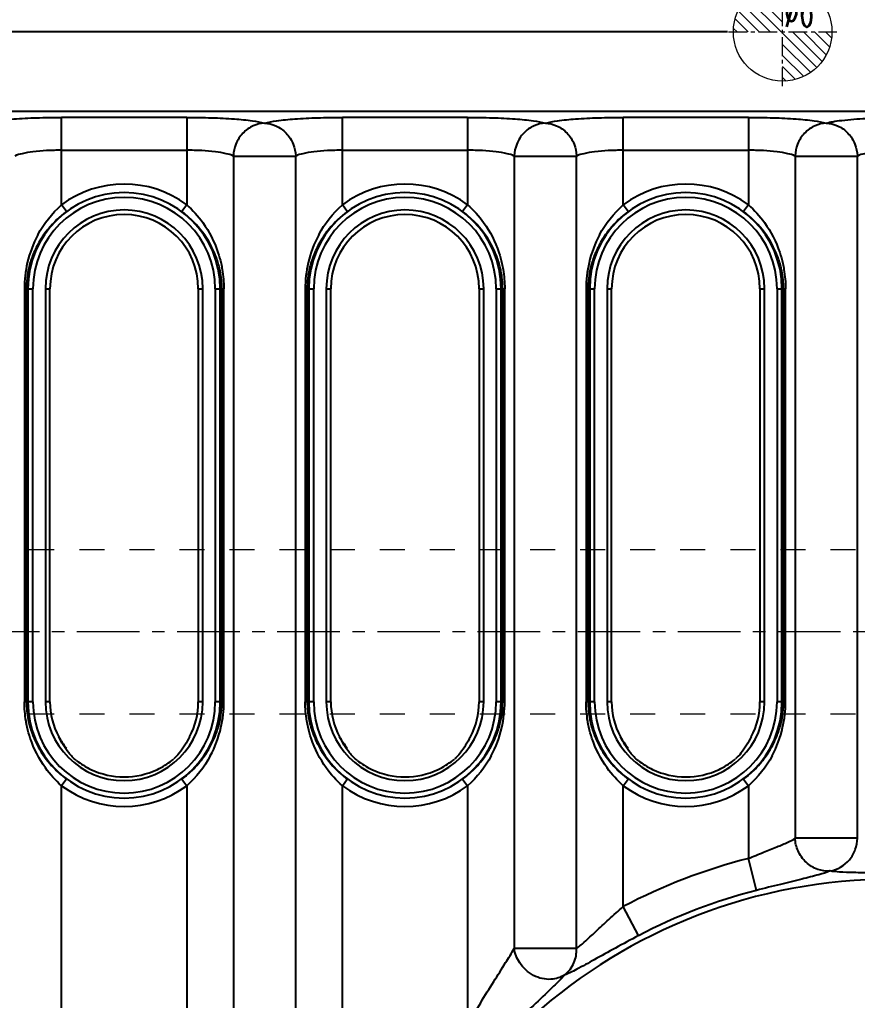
# Model space of a CAD drawing. Header units: millimetres. Extents: x 699 to 6116, y -3115 to -1923.
# Drawn here: x 933.4 to 984.4, y -2390.5 to -2330.8 of the extents above; entities that cross this region are included whole.
import ezdxf
from ezdxf.enums import TextEntityAlignment as Align

# ---------------------------------------------------------------- set-up
doc = ezdxf.new("R2010")
doc.units = ezdxf.units.MM
doc.header["$LTSCALE"] = 16.335
doc.header["$PDMODE"] = 3
doc.header["$PDSIZE"] = 0.3125
doc.linetypes.add('CENTER', pattern=[0.6, 0.375, -0.075, 0.075, -0.075])
doc.linetypes.add('HIDDEN', pattern=[0.2, 0.1, -0.1])
doc.layers.get('0').update_dxf_attribs({"linetype": 'CONTINUOUS'})
doc.layers.get('Defpoints').update_dxf_attribs({"linetype": 'CONTINUOUS'})
doc.layers.add('cool', color=153, linetype='HIDDEN', lineweight=9)
doc.layers.add('epin', color=13, linetype='CONTINUOUS', lineweight=9)
doc.styles.get("Standard").update_dxf_attribs({"font": 'txt', "width": 0.8})
doc.styles.add('TXT05', font='txt.shx', dxfattribs={"width": 0.5, "bigfont": 'gbcbig.shx'})
doc.dimstyles.get("Standard").update_dxf_attribs({"dimtxt": 0.15625, "dimasz": 0.1875, "dimexe": 0.125, "dimexo": 0.0625, "dimtad": 0, "dimtih": 1, "dimtoh": 1, "dimdsep": 46, "dimtxsty": 'Standard', "dimcen": 0.09, "dimadec": 0, "dimazin": 0, "dimtp": 0.01, "dimtm": 0.01, "dimtfac": 1, "dimtofl": 0, "dimtmove": 0, "dimatfit": 3, "dimfxl": 0, "dimtolj": 1, "dimarcsym": 0})

# ---------------------------------------------------------------- blocks, each defined once
blk = doc.blocks.new('epin_ejp_6')
at = {"layer": 'epin'}
h = blk.add_hatch(dxfattribs=at)
h.set_pattern_fill('_ANSI31', color=123, scale=0.15, angle=90, style=0)
h.set_pattern_definition([(135, (-2387.40246, 110.88073), (-0.3367596, -0.3367596), [])])
h.paths.add_polyline_path([(0, 3, 0.414214), (-3, 0), (0, 0)])
h.paths.add_polyline_path([(3, 0), (0, 0), (0, -3, 0.414214)])
at = {"layer": 'epin', "color": 1, "linetype": 'CENTER', "ltscale": 0.186593}
for p, q in [((0, -3.3), (0, 3.3)), ((-3.3, 0), (3.3, 0))]:
    blk.add_line(p, q, dxfattribs=at)
at = {"layer": 'epin'}
blk.add_circle((0, 0), 3, dxfattribs=at)
at = {"layer": 'epin', "color": 6, "style": 'TXT05', "width": 0.5}
blk.add_text('%%c6', height=2.1, dxfattribs=at).set_placement((0.995, 1.35), align=Align.MIDDLE)
blk = doc.blocks.new('*D754')
at = {"color": 4, "lineweight": -2}
blk.add_line((979.847, -2328.18), (979.847, -2174.809), dxfattribs=at)
at = {"layer": 'Defpoints', "color": 0}
for p in [(979.847, -2174.809), (979.847, -2328.243), (1045.847, -2423.043)]:
    blk.add_point(p, dxfattribs=at)
at = {"color": 6, "insert": (979.847, -2160.142), "char_height": 10, "attachment_point": 5, "rotation": 90}
blk.add_mtext('\\A1;66.00', dxfattribs=at)
blk = doc.blocks.new('*D755')
at = {"color": 4, "lineweight": -2}
blk.add_line((976.485, -2331.543), (755.484, -2331.543), dxfattribs=at)
at = {"layer": 'Defpoints', "color": 0}
for p in [(755.484, -2331.543), (976.547, -2331.543), (1045.847, -2423.043)]:
    blk.add_point(p, dxfattribs=at)
at = {"color": 6, "insert": (741.484, -2331.543), "char_height": 10, "attachment_point": 5}
blk.add_mtext('\\A1;91.50', dxfattribs=at)

msp = doc.modelspace()

# ---------------------------------------------------------------- linework, layer by layer
at = {"color": 7, "linetype": 'Continuous'}
for p, q in [((987.187, -2336.381), (913.121, -2336.381)), ((935.958, -2342.066), (935.958, -2336.743)), ((943.575, -2336.743), (935.958, -2336.743)), ((943.575, -2336.743), (943.575, -2342.066)), ((953.052, -2342.066), (953.052, -2336.743)), ((960.668, -2336.743), (953.052, -2336.743)), ((960.668, -2336.743), (960.668, -2342.066)), ((970.146, -2342.066), (970.146, -2336.743)), ((977.762, -2336.743), (970.146, -2336.743)), ((977.762, -2336.743), (977.762, -2342.066)), ((935.958, -2338.743), (943.575, -2338.743)), ((953.052, -2338.743), (960.668, -2338.743)), ((970.146, -2338.743), (977.762, -2338.743)), ((946.418, -2339.094), (946.418, -2492.991)), ((946.418, -2339.094), (950.209, -2339.094)), ((950.209, -2492.991), (950.209, -2339.094)), ((963.512, -2339.094), (963.512, -2387.297)), ((963.512, -2339.094), (967.303, -2339.094)), ((967.303, -2387.297), (967.303, -2339.094)), ((980.605, -2339.094), (980.605, -2380.602)), ((980.605, -2339.094), (984.396, -2339.094)), ((984.396, -2380.602), (984.396, -2339.094)), ((936.258, -2342.468), (935.958, -2342.066)), ((943.575, -2342.066), (943.275, -2342.468)), ((953.352, -2342.468), (953.052, -2342.066)), ((960.668, -2342.066), (960.368, -2342.468)), ((970.446, -2342.468), (970.146, -2342.066)), ((977.762, -2342.066), (977.462, -2342.468)), ((933.696, -2347.166), (933.696, -2372.303)), ((933.82, -2347.166), (933.696, -2347.166)), ((933.82, -2372.303), (933.82, -2347.166)), ((933.915, -2347.166), (933.915, -2372.303)), ((933.915, -2347.166), (934.216, -2347.166)), ((934.216, -2372.303), (934.216, -2347.166)), ((934.977, -2347.166), (934.977, -2372.303)), ((934.977, -2347.166), (935.253, -2347.166)), ((935.253, -2372.303), (935.253, -2347.166)), ((944.281, -2347.166), (944.281, -2372.303)), ((944.281, -2347.166), (944.556, -2347.166)), ((944.556, -2372.303), (944.556, -2347.166)), ((945.317, -2347.166), (945.317, -2372.303)), ((945.317, -2347.166), (945.618, -2347.166)), ((945.618, -2372.303), (945.618, -2347.166)), ((945.714, -2347.166), (945.714, -2372.303)), ((945.714, -2347.166), (945.838, -2347.166)), ((945.838, -2372.303), (945.838, -2347.166)), ((950.789, -2347.166), (950.789, -2372.303)), ((950.913, -2347.166), (950.789, -2347.166)), ((950.913, -2372.303), (950.913, -2347.166)), ((951.009, -2347.166), (951.009, -2372.303)), ((951.009, -2347.166), (951.31, -2347.166)), ((951.31, -2372.303), (951.31, -2347.166)), ((952.071, -2347.166), (952.071, -2372.303)), ((952.071, -2347.166), (952.347, -2347.166)), ((952.347, -2372.303), (952.347, -2347.166)), ((961.374, -2347.166), (961.374, -2372.303)), ((961.374, -2347.166), (961.65, -2347.166)), ((961.65, -2372.303), (961.65, -2347.166)), ((962.411, -2347.166), (962.411, -2372.303)), ((962.411, -2347.166), (962.712, -2347.166)), ((962.712, -2372.303), (962.712, -2347.166)), ((962.807, -2347.166), (962.807, -2372.303)), ((962.807, -2347.166), (962.932, -2347.166)), ((962.932, -2372.303), (962.932, -2347.166)), ((967.883, -2347.166), (967.883, -2372.303)), ((968.007, -2347.166), (967.883, -2347.166)), ((968.007, -2372.303), (968.007, -2347.166)), ((968.102, -2347.166), (968.102, -2372.303)), ((968.102, -2347.166), (968.403, -2347.166)), ((968.403, -2372.303), (968.403, -2347.166)), ((969.164, -2347.166), (969.164, -2372.303)), ((969.164, -2347.166), (969.44, -2347.166)), ((969.44, -2372.303), (969.44, -2347.166)), ((978.468, -2347.166), (978.468, -2372.303)), ((978.468, -2347.166), (978.743, -2347.166)), ((978.743, -2372.303), (978.743, -2347.166)), ((979.504, -2347.166), (979.504, -2372.303)), ((979.504, -2347.166), (979.805, -2347.166)), ((979.805, -2372.303), (979.805, -2347.166)), ((979.901, -2347.166), (979.901, -2372.303)), ((979.901, -2347.166), (980.025, -2347.166)), ((980.025, -2372.303), (980.025, -2347.166)), ((933.82, -2372.303), (933.696, -2372.303)), ((934.216, -2372.303), (933.915, -2372.303)), ((935.253, -2372.303), (934.977, -2372.303)), ((944.556, -2372.303), (944.281, -2372.303)), ((945.618, -2372.303), (945.317, -2372.303)), ((945.714, -2372.303), (945.838, -2372.303)), ((950.913, -2372.303), (950.789, -2372.303)), ((951.31, -2372.303), (951.009, -2372.303)), ((952.347, -2372.303), (952.071, -2372.303)), ((961.65, -2372.303), (961.374, -2372.303)), ((962.712, -2372.303), (962.411, -2372.303)), ((962.807, -2372.303), (962.932, -2372.303)), ((968.007, -2372.303), (967.883, -2372.303)), ((968.403, -2372.303), (968.102, -2372.303)), ((969.44, -2372.303), (969.164, -2372.303)), ((978.743, -2372.303), (978.468, -2372.303)), ((979.805, -2372.303), (979.504, -2372.303)), ((979.901, -2372.303), (980.025, -2372.303)), ((936.259, -2377.002), (935.959, -2377.403)), ((943.275, -2377.002), (943.575, -2377.404)), ((953.052, -2377.404), (953.352, -2377.002)), ((960.368, -2377.002), (960.668, -2377.404)), ((970.146, -2377.404), (970.446, -2377.002)), ((977.462, -2377.002), (977.762, -2377.404)), ((935.959, -2398.374), (935.959, -2377.404)), ((943.575, -2377.404), (943.575, -2398.374)), ((953.052, -2404.775), (953.052, -2377.404)), ((960.668, -2377.404), (960.668, -2391.985)), ((970.146, -2384.753), (970.146, -2377.404)), ((977.762, -2377.404), (977.762, -2381.831)), ((984.396, -2380.602), (980.605, -2380.602)), ((978.258, -2383.768), (977.762, -2381.831)), ((971.073, -2386.525), (970.146, -2384.753)), ((967.303, -2387.297), (963.512, -2387.297))]:
    msp.add_line(p, q, dxfattribs=at)
for centre, radius, start, end in [((939.767, -2347.166), 6.365, 53.25404, 126.75447), ((956.86, -2347.166), 6.365, 53.25404, 126.74596), ((973.954, -2347.166), 6.365, 53.25404, 126.74596), ((939.767, -2347.166), 5.852, 0, 180), ((939.767, -2347.166), 5.551, 0, 180), ((956.86, -2347.166), 5.852, 0, 180), ((956.86, -2347.166), 5.551, 0, 180), ((973.954, -2347.166), 5.852, 0, 180), ((973.954, -2347.166), 5.551, 0, 180), ((939.767, -2347.166), 4.79, 0, 180), ((940.001, -2347.493), 6.265, 126.67956, 140.63066), ((939.526, -2347.5), 6.275, 42.45432, 53.32018), ((956.86, -2347.166), 4.79, 0, 180), ((957.094, -2347.493), 6.265, 126.67154, 140.62332), ((956.62, -2347.5), 6.275, 42.45432, 53.32018), ((973.954, -2347.166), 4.79, 0, 180), ((974.188, -2347.493), 6.265, 126.67154, 140.62332), ((973.713, -2347.5), 6.275, 42.45432, 53.32018), ((939.767, -2347.166), 4.514, 0, 180), ((956.86, -2347.166), 4.514, 0, 180), ((973.954, -2347.166), 4.514, 0, 180), ((939.871, -2347.385), 6.097, 140.64279, 149.14308), ((956.965, -2347.385), 6.097, 140.63545, 149.13661), ((974.058, -2347.385), 6.097, 140.63545, 149.13661), ((940.561, -2347.133), 6.86, 151.71684, 167.08031), ((939.724, -2347.296), 5.924, 149.14921, 157.87372), ((957.654, -2347.133), 6.86, 151.70951, 167.07638), ((956.817, -2347.296), 5.924, 149.14275, 157.86892), ((974.748, -2347.133), 6.86, 151.70951, 167.07638), ((973.911, -2347.296), 5.924, 149.14275, 157.86892), ((939.545, -2347.223), 5.732, 157.88011, 165.89421), ((956.639, -2347.223), 5.732, 157.87532, 165.89125), ((973.732, -2347.223), 5.732, 157.87532, 165.89125), ((940.681, -2347.17), 6.985, 167.00648, 179.96796), ((939.384, -2347.181), 5.565, 165.90899, 173.29294), ((957.774, -2347.17), 6.985, 167.0025, 179.96792), ((956.477, -2347.181), 5.565, 165.90603, 173.29158), ((974.868, -2347.17), 6.985, 167.0025, 179.96792), ((973.571, -2347.181), 5.565, 165.90603, 173.29158), ((939.275, -2347.166), 5.455, 173.30643, 179.99398), ((940.083, -2347.183), 5.631, 0.17075, 11.28696), ((956.369, -2347.166), 5.455, 173.30508, 179.99397), ((957.177, -2347.183), 5.631, 0.17075, 11.28696), ((973.462, -2347.166), 5.455, 173.30508, 179.99397), ((974.27, -2347.183), 5.631, 0.17075, 11.28696), ((939.451, -2372.287), 5.631, 180.17072, 191.28632), ((939.767, -2372.303), 5.852, 180, 0), ((939.767, -2372.303), 5.551, 180, 360), ((939.767, -2372.303), 4.79, 180, 360), ((939.767, -2372.303), 4.514, 180, 208.09971), ((939.767, -2372.303), 4.514, 331.90483, 0), ((938.853, -2372.299), 6.985, 347.0025, 359.96792), ((940.259, -2372.303), 5.455, 353.30508, 359.99397), ((956.544, -2372.287), 5.631, 180.17075, 191.28696), ((956.86, -2372.303), 5.852, 180, 0), ((956.86, -2372.303), 5.551, 180, 360), ((956.86, -2372.303), 4.79, 180, 360), ((956.86, -2372.303), 4.514, 180, 208.09971), ((956.86, -2372.303), 4.514, 331.90483, 0), ((955.946, -2372.299), 6.985, 347.0025, 359.96792), ((957.352, -2372.303), 5.455, 353.30508, 359.99397), ((973.638, -2372.287), 5.631, 180.17075, 191.28696), ((973.954, -2372.303), 5.852, 180, 0), ((973.954, -2372.303), 5.551, 180, 360), ((973.954, -2372.303), 4.79, 180, 360), ((973.954, -2372.303), 4.514, 180, 208.09971), ((973.954, -2372.303), 4.514, 331.90483, 0), ((973.04, -2372.299), 6.985, 347.0025, 359.96792), ((974.446, -2372.303), 5.455, 353.30508, 359.99397), ((940.15, -2372.289), 5.565, 345.90603, 353.29158), ((957.243, -2372.289), 5.565, 345.90603, 353.29158), ((974.337, -2372.289), 5.565, 345.90603, 353.29158), ((938.973, -2372.336), 6.86, 331.70951, 347.07638), ((939.988, -2372.247), 5.732, 337.87532, 345.89125), ((956.066, -2372.336), 6.86, 331.70951, 347.07638), ((957.082, -2372.247), 5.732, 337.87532, 345.89125), ((973.16, -2372.336), 6.86, 331.70951, 347.07638), ((974.175, -2372.247), 5.732, 337.87532, 345.89125), ((939.726, -2372.172), 5.927, 201.68419, 208.98577), ((940.017, -2372.025), 4.867, 209.59884, 219.34277), ((939.833, -2372.184), 5.899, 330.95698, 337.88337), ((956.82, -2372.172), 5.927, 201.68523, 208.98603), ((957.111, -2372.025), 4.867, 209.59884, 219.34277), ((956.926, -2372.184), 5.899, 330.95698, 337.88337), ((973.913, -2372.172), 5.927, 201.68523, 208.98603), ((974.204, -2372.025), 4.867, 209.59884, 219.34277), ((974.02, -2372.184), 5.899, 330.95698, 337.88337), ((939.85, -2372.101), 6.07, 209.00184, 222.53252), ((939.662, -2372.084), 6.097, 320.63545, 329.13661), ((939.744, -2372.135), 6.001, 329.15574, 330.96175), ((956.944, -2372.101), 6.07, 209.0021, 222.53398), ((956.756, -2372.084), 6.097, 320.63545, 329.13661), ((956.837, -2372.135), 6.001, 329.15574, 330.96175), ((974.037, -2372.101), 6.07, 209.0021, 222.53398), ((973.849, -2372.084), 6.097, 320.63545, 329.13661), ((973.931, -2372.135), 6.001, 329.15574, 330.96175), ((939.817, -2372.033), 4.842, 232.32166, 244.67305), ((939.717, -2372.033), 4.843, 295.32528, 307.67703), ((941.232, -2373.995), 2.364, 307.68915, 311.06069), ((956.91, -2372.033), 4.842, 232.32166, 244.67305), ((956.81, -2372.033), 4.843, 295.32528, 307.67703), ((958.325, -2373.995), 2.364, 307.68915, 311.06069), ((974.004, -2372.033), 4.843, 232.32278, 244.6721), ((973.907, -2372.038), 4.837, 295.32525, 307.69153), ((975.419, -2373.995), 2.364, 307.68912, 311.06068), ((940.034, -2371.942), 6.313, 222.47467, 229.13101), ((939.767, -2372.148), 4.717, 244.62416, 295.37448), ((939.556, -2371.997), 6.235, 310.32312, 320.63398), ((957.127, -2371.942), 6.313, 222.47614, 229.13134), ((956.86, -2372.148), 4.717, 244.62416, 295.37448), ((956.649, -2371.997), 6.235, 310.32312, 320.63398), ((974.221, -2371.942), 6.313, 222.47614, 229.13134), ((973.954, -2372.147), 4.718, 244.62459, 295.3702), ((973.743, -2371.997), 6.235, 310.32312, 320.63398), ((940.001, -2371.979), 6.263, 229.12893, 230.38373), ((939.934, -2372.062), 6.157, 230.37774, 233.35055), ((939.451, -2371.881), 6.391, 306.74782, 310.36406), ((957.095, -2371.979), 6.263, 229.12926, 230.38401), ((957.028, -2372.062), 6.157, 230.37801, 233.35228), ((956.545, -2371.881), 6.391, 306.74782, 310.36406), ((974.188, -2371.979), 6.263, 229.12926, 230.38359), ((974.121, -2372.062), 6.157, 230.37758, 233.35228), ((973.638, -2371.881), 6.391, 306.74782, 310.36406), ((939.767, -2372.303), 6.365, 233.25301, 306.74596), ((956.86, -2372.303), 6.365, 233.25404, 306.74596), ((973.954, -2372.303), 6.365, 233.25404, 306.74596), ((986.523, -2416.043), 35.316, 104.3633, 117.62748), ((986.523, -2416.043), 32.954, 90, 173.18375), ((986.523, -2416.043), 33.316, 104.3633, 117.62748)]:
    msp.add_arc(centre, radius, start, end, dxfattribs=at)
for points, knots in [([(931.22, -2337.094), (931.457, -2337.024), (932.07, -2336.927), (933.143, -2336.823), (934.481, -2336.758), (935.45, -2336.742), (935.958, -2336.743)], [0, 0, 0, 0, 0.155949, 0.389399, 0.679641, 1, 1, 1, 1]), ([(943.575, -2336.743), (944.083, -2336.742), (945.052, -2336.758), (946.391, -2336.823), (947.463, -2336.927), (948.076, -2337.024), (948.314, -2337.094)], [0, 0, 0, 0, 0.320374, 0.610618, 0.844066, 1, 1, 1, 1]), ([(948.314, -2337.094), (948.079, -2337.103), (947.586, -2337.22), (946.955, -2337.673), (946.533, -2338.338), (946.426, -2338.849), (946.418, -2339.094)], [0, 0, 0, 0, 0.233579, 0.491555, 0.754782, 1, 1, 1, 1]), ([(948.314, -2337.094), (948.551, -2337.024), (949.164, -2336.927), (950.237, -2336.823), (951.575, -2336.758), (952.544, -2336.742), (953.052, -2336.743)], [0, 0, 0, 0, 0.155949, 0.389404, 0.679649, 1, 1, 1, 1]), ([(948.314, -2337.094), (948.548, -2337.103), (949.041, -2337.22), (949.672, -2337.673), (950.094, -2338.338), (950.201, -2338.849), (950.209, -2339.094)], [0, 0, 0, 0, 0.233579, 0.491555, 0.754782, 1, 1, 1, 1]), ([(960.668, -2336.743), (961.177, -2336.742), (962.145, -2336.758), (963.484, -2336.823), (964.557, -2336.927), (965.17, -2337.024), (965.407, -2337.094)], [0, 0, 0, 0, 0.320374, 0.610618, 0.844066, 1, 1, 1, 1]), ([(965.407, -2337.094), (965.173, -2337.103), (964.679, -2337.22), (964.049, -2337.673), (963.627, -2338.338), (963.52, -2338.849), (963.512, -2339.094)], [0, 0, 0, 0, 0.233579, 0.491555, 0.754782, 1, 1, 1, 1]), ([(965.407, -2337.094), (965.644, -2337.024), (966.258, -2336.927), (967.33, -2336.823), (968.669, -2336.758), (969.638, -2336.742), (970.146, -2336.743)], [0, 0, 0, 0, 0.155949, 0.389404, 0.679649, 1, 1, 1, 1]), ([(965.407, -2337.094), (965.641, -2337.103), (966.135, -2337.22), (966.765, -2337.673), (967.187, -2338.338), (967.294, -2338.849), (967.303, -2339.094)], [0, 0, 0, 0, 0.233579, 0.491555, 0.754782, 1, 1, 1, 1]), ([(977.762, -2336.743), (978.27, -2336.742), (979.239, -2336.758), (980.578, -2336.823), (981.65, -2336.927), (982.263, -2337.024), (982.501, -2337.094)], [0, 0, 0, 0, 0.320373, 0.610617, 0.844065, 1, 1, 1, 1]), ([(982.501, -2337.094), (982.266, -2337.103), (981.773, -2337.22), (981.142, -2337.673), (980.72, -2338.338), (980.613, -2338.849), (980.605, -2339.094)], [0, 0, 0, 0, 0.233579, 0.491555, 0.754782, 1, 1, 1, 1]), ([(982.501, -2337.094), (982.63, -2337.056), (982.943, -2336.991), (983.746, -2336.879), (984.421, -2336.829), (984.912, -2336.803)], [0, 0, 0, 0, 0.166376, 0.393599, 1, 1, 1, 1]), ([(982.501, -2337.094), (982.735, -2337.103), (983.228, -2337.22), (983.859, -2337.673), (984.281, -2338.338), (984.388, -2338.849), (984.396, -2339.094)], [0, 0, 0, 0, 0.233579, 0.491554, 0.754781, 1, 1, 1, 1]), ([(935.958, -2338.743), (935.653, -2338.743), (935.071, -2338.758), (934.266, -2338.823), (933.622, -2338.927), (933.253, -2339.026), (933.116, -2339.094)], [0, 0, 0, 0, 0.318068, 0.606833, 0.840031, 1, 1, 1, 1]), ([(946.418, -2339.094), (946.28, -2339.026), (945.912, -2338.927), (945.267, -2338.823), (944.462, -2338.758), (943.88, -2338.743), (943.575, -2338.743)], [0, 0, 0, 0, 0.159969, 0.39318, 0.681951, 1, 1, 1, 1]), ([(953.052, -2338.743), (952.747, -2338.743), (952.165, -2338.758), (951.36, -2338.823), (950.715, -2338.927), (950.347, -2339.026), (950.209, -2339.094)], [0, 0, 0, 0, 0.318055, 0.606823, 0.840028, 1, 1, 1, 1]), ([(963.512, -2339.094), (963.374, -2339.026), (963.005, -2338.927), (962.36, -2338.823), (961.556, -2338.758), (960.973, -2338.743), (960.668, -2338.743)], [0, 0, 0, 0, 0.159969, 0.39318, 0.681951, 1, 1, 1, 1]), ([(970.146, -2338.743), (969.841, -2338.743), (969.258, -2338.758), (968.454, -2338.823), (967.809, -2338.927), (967.44, -2339.026), (967.303, -2339.094)], [0, 0, 0, 0, 0.318055, 0.606823, 0.840028, 1, 1, 1, 1]), ([(980.605, -2339.094), (980.467, -2339.026), (980.099, -2338.927), (979.454, -2338.823), (978.649, -2338.758), (978.067, -2338.743), (977.762, -2338.743)], [0, 0, 0, 0, 0.159969, 0.39318, 0.681951, 1, 1, 1, 1]), ([(987.239, -2338.743), (986.934, -2338.743), (986.352, -2338.758), (985.547, -2338.823), (984.902, -2338.927), (984.534, -2339.026), (984.396, -2339.094)], [0, 0, 0, 0, 0.31799, 0.60679, 0.840021, 1, 1, 1, 1]), ([(945.315, -2345.107), (945.249, -2344.939), (944.949, -2344.275), (944.526, -2343.668), (944.156, -2343.264)], [0, 0, 0, 0, 0.248204, 1, 1, 1, 1]), ([(944.555, -2343.147), (944.95, -2343.698), (945.37, -2344.523), (945.614, -2345.398), (945.665, -2345.623)], [0, 0, 0, 0, 0.746536, 1, 1, 1, 1]), ([(962.409, -2345.107), (962.342, -2344.939), (962.042, -2344.275), (961.619, -2343.668), (961.25, -2343.264)], [0, 0, 0, 0, 0.248204, 1, 1, 1, 1]), ([(961.649, -2343.147), (962.044, -2343.698), (962.464, -2344.523), (962.707, -2345.398), (962.758, -2345.623)], [0, 0, 0, 0, 0.746536, 1, 1, 1, 1]), ([(979.502, -2345.107), (979.436, -2344.939), (979.136, -2344.275), (978.713, -2343.668), (978.343, -2343.264)], [0, 0, 0, 0, 0.248204, 1, 1, 1, 1]), ([(978.742, -2343.147), (979.137, -2343.698), (979.557, -2344.523), (979.801, -2345.398), (979.852, -2345.623)], [0, 0, 0, 0, 0.746536, 1, 1, 1, 1]), ([(945.605, -2346.081), (945.588, -2345.997), (945.514, -2345.666), (945.409, -2345.342), (945.315, -2345.107)], [0, 0, 0, 0, 0.253093, 1, 1, 1, 1]), ([(962.698, -2346.081), (962.681, -2345.997), (962.607, -2345.666), (962.502, -2345.342), (962.409, -2345.107)], [0, 0, 0, 0, 0.253093, 1, 1, 1, 1]), ([(979.792, -2346.081), (979.775, -2345.997), (979.701, -2345.666), (979.596, -2345.342), (979.502, -2345.107)], [0, 0, 0, 0, 0.253093, 1, 1, 1, 1]), ([(945.665, -2345.623), (945.693, -2345.747), (945.793, -2346.256), (945.838, -2346.775), (945.838, -2347.166)], [0, 0, 0, 0, 0.246522, 1, 1, 1, 1]), ([(962.758, -2345.623), (962.786, -2345.747), (962.887, -2346.256), (962.931, -2346.775), (962.931, -2347.166)], [0, 0, 0, 0, 0.246522, 1, 1, 1, 1]), ([(979.852, -2345.623), (979.88, -2345.747), (979.98, -2346.256), (980.025, -2346.775), (980.025, -2347.166)], [0, 0, 0, 0, 0.246522, 1, 1, 1, 1]), ([(933.869, -2373.846), (933.841, -2373.722), (933.741, -2373.213), (933.696, -2372.694), (933.696, -2372.303)], [0, 0, 0, 0, 0.246522, 1, 1, 1, 1]), ([(950.963, -2373.846), (950.934, -2373.722), (950.834, -2373.213), (950.789, -2372.694), (950.789, -2372.303)], [0, 0, 0, 0, 0.246522, 1, 1, 1, 1]), ([(968.056, -2373.846), (968.028, -2373.722), (967.928, -2373.213), (967.883, -2372.694), (967.883, -2372.303)], [0, 0, 0, 0, 0.246522, 1, 1, 1, 1]), ([(933.929, -2373.389), (933.946, -2373.473), (934.02, -2373.803), (934.125, -2374.127), (934.218, -2374.362)], [0, 0, 0, 0, 0.253093, 1, 1, 1, 1]), ([(951.022, -2373.389), (951.039, -2373.473), (951.113, -2373.803), (951.218, -2374.127), (951.312, -2374.362)], [0, 0, 0, 0, 0.253093, 1, 1, 1, 1]), ([(968.116, -2373.389), (968.133, -2373.473), (968.207, -2373.803), (968.312, -2374.127), (968.405, -2374.362)], [0, 0, 0, 0, 0.253093, 1, 1, 1, 1]), ([(934.978, -2376.322), (934.583, -2375.772), (934.164, -2374.946), (933.92, -2374.071), (933.869, -2373.846)], [0, 0, 0, 0, 0.746536, 1, 1, 1, 1]), ([(952.072, -2376.322), (951.677, -2375.772), (951.257, -2374.946), (951.013, -2374.071), (950.963, -2373.846)], [0, 0, 0, 0, 0.746536, 1, 1, 1, 1]), ([(969.165, -2376.322), (968.77, -2375.772), (968.351, -2374.946), (968.107, -2374.071), (968.056, -2373.846)], [0, 0, 0, 0, 0.746536, 1, 1, 1, 1]), ([(977.762, -2381.831), (978.064, -2381.702), (978.643, -2381.464), (979.448, -2381.142), (980.098, -2380.872), (980.468, -2380.697), (980.605, -2380.602)], [0, 0, 0, 0, 0.317822, 0.605961, 0.838936, 1, 1, 1, 1]), ([(982.726, -2382.59), (982.479, -2382.608), (981.941, -2382.535), (981.231, -2382.098), (980.745, -2381.407), (980.617, -2380.863), (980.605, -2380.602)], [0, 0, 0, 0, 0.231617, 0.491171, 0.756384, 1, 1, 1, 1]), ([(982.726, -2382.59), (983.175, -2382.522), (983.846, -2382.13), (984.295, -2381.306), (984.391, -2380.833), (984.396, -2380.602)], [0, 0, 0, 0, 0.489801, 0.751074, 1, 1, 1, 1]), ([(982.726, -2382.59), (982.508, -2382.684), (981.936, -2382.853), (980.927, -2383.11), (979.659, -2383.415), (978.741, -2383.644), (978.258, -2383.768)], [0, 0, 0, 0, 0.154082, 0.385549, 0.676504, 1, 1, 1, 1]), ([(986.523, -2382.721), (986.103, -2382.715), (985.316, -2382.705), (984.241, -2382.692), (983.395, -2382.667), (982.915, -2382.626), (982.726, -2382.59)], [0, 0, 0, 0, 0.331582, 0.62097, 0.847972, 1, 1, 1, 1]), ([(967.303, -2387.297), (967.375, -2387.253), (967.535, -2387.128), (967.921, -2386.792), (968.5, -2386.246), (969.285, -2385.52), (969.85, -2385.011), (970.146, -2384.753)], [0, 0, 0, 0, 0.066303, 0.158922, 0.402529, 0.691593, 1, 1, 1, 1]), ([(971.073, -2386.525), (970.602, -2386.772), (969.701, -2387.255), (968.454, -2387.947), (967.539, -2388.458), (966.942, -2388.762), (966.698, -2388.871), (966.591, -2388.909)], [0, 0, 0, 0, 0.314303, 0.603969, 0.842454, 0.933269, 1, 1, 1, 1]), ([(960.668, -2391.985), (960.928, -2391.52), (961.449, -2390.621), (962.23, -2389.352), (962.928, -2388.262), (963.35, -2387.594), (963.512, -2387.297)], [0, 0, 0, 0, 0.291503, 0.568393, 0.814733, 1, 1, 1, 1]), ([(966.591, -2388.909), (966.344, -2389.071), (965.865, -2389.22), (965.2, -2389.155), (964.665, -2388.965), (964.198, -2388.628), (963.738, -2388.101), (963.55, -2387.61), (963.512, -2387.297)], [0, 0, 0, 0, 0.217593, 0.34856, 0.48814, 0.630218, 0.76743, 1, 1, 1, 1]), ([(966.591, -2388.909), (966.832, -2388.718), (967.211, -2388.21), (967.315, -2387.593), (967.303, -2387.297)], [0, 0, 0, 0, 0.508282, 1, 1, 1, 1]), ([(966.591, -2388.909), (966.344, -2389.188), (965.703, -2389.802), (964.632, -2390.817), (963.396, -2392.021), (962.555, -2392.893), (962.132, -2393.347)], [0, 0, 0, 0, 0.17779, 0.422588, 0.703974, 1, 1, 1, 1])]:
    msp.add_open_spline(points, degree=3, knots=knots, dxfattribs=at)
for points in [[(934.52, -2343.883), (934.886, -2343.202), (935.376, -2342.574), (935.958, -2342.066)], [(943.575, -2342.066), (943.942, -2342.385), (944.272, -2342.752), (944.555, -2343.147)], [(951.614, -2343.882), (951.98, -2343.202), (952.47, -2342.573), (953.052, -2342.066)], [(960.668, -2342.066), (961.035, -2342.385), (961.365, -2342.752), (961.649, -2343.147)], [(968.707, -2343.882), (969.073, -2343.202), (969.564, -2342.573), (970.146, -2342.066)], [(977.762, -2342.066), (978.129, -2342.385), (978.459, -2342.752), (978.742, -2343.147)], [(936.054, -2374.907), (935.96, -2374.751), (935.871, -2374.591), (935.785, -2374.429)], [(943.749, -2374.429), (943.564, -2374.774), (943.37, -2375.119), (943.123, -2375.423)], [(953.148, -2374.907), (953.053, -2374.751), (952.965, -2374.591), (952.879, -2374.429)], [(960.842, -2374.429), (960.658, -2374.774), (960.464, -2375.119), (960.217, -2375.423)], [(970.241, -2374.907), (970.147, -2374.751), (970.058, -2374.591), (969.972, -2374.429)], [(977.936, -2374.429), (977.751, -2374.774), (977.557, -2375.119), (977.31, -2375.423)], [(936.397, -2375.407), (936.271, -2375.249), (936.158, -2375.08), (936.054, -2374.907)], [(953.49, -2375.407), (953.364, -2375.249), (953.252, -2375.08), (953.148, -2374.907)], [(970.584, -2375.407), (970.458, -2375.249), (970.345, -2375.08), (970.241, -2374.907)], [(936.857, -2375.866), (936.685, -2375.733), (936.532, -2375.576), (936.397, -2375.407)], [(943.123, -2375.423), (943.02, -2375.55), (942.908, -2375.67), (942.784, -2375.777)], [(945.013, -2375.587), (944.648, -2376.268), (944.157, -2376.896), (943.575, -2377.404)], [(953.95, -2375.866), (953.779, -2375.733), (953.626, -2375.576), (953.49, -2375.407)], [(960.217, -2375.423), (960.114, -2375.55), (960.001, -2375.67), (959.878, -2375.777)], [(962.107, -2375.587), (961.741, -2376.268), (961.251, -2376.896), (960.668, -2377.404)], [(971.044, -2375.865), (970.872, -2375.733), (970.719, -2375.576), (970.584, -2375.407)], [(977.31, -2375.423), (977.207, -2375.55), (977.095, -2375.67), (976.971, -2375.777)], [(979.2, -2375.587), (978.835, -2376.268), (978.344, -2376.896), (977.762, -2377.404)], [(935.959, -2377.404), (935.592, -2377.084), (935.262, -2376.718), (934.978, -2376.322)], [(953.052, -2377.404), (952.685, -2377.084), (952.355, -2376.718), (952.072, -2376.322)], [(970.146, -2377.404), (969.779, -2377.084), (969.449, -2376.718), (969.165, -2376.322)]]:
    msp.add_open_spline(points, degree=3, dxfattribs=at)
at = {"layer": 'cool', "ltscale": 0.932966}
for p, q in [((1316.517, -2363.043), (827.847, -2363.043)), ((1316.517, -2373.043), (827.847, -2373.043))]:
    msp.add_line(p, q, dxfattribs=at)
at = {"layer": 'cool', "color": 1, "linetype": 'CENTER', "ltscale": 0.621977}
msp.add_line((1330.847, -2368.043), (822.847, -2368.043), dxfattribs=at)

# ---------------------------------------------------------------- block references
at = {"layer": 'epin'}
msp.add_blockref('epin_ejp_6', (979.847, -2331.543), dxfattribs=at)

# ---------------------------------------------------------------- dimensions: what is measured, and where the dimension line sits
for feature_location, offset, dtype, picture, middle in [((979.847, -2328.243), (0, 153.433), 1, '*D754', (979.847, -2160.142)), ((976.547, -2331.543), (-221.063, 0), 0, '*D755', (741.484, -2331.543))]:
    dim = msp.add_ordinate_dim(feature_location=feature_location, offset=offset, dtype=dtype, origin=(1045.847, -2423.043), dimstyle='Standard', override={"dimtxt": 10, "dimasz": 10, "dimgap": 0, "dimtih": 0, "dimtoh": 0, "dimzin": 0, "dimcen": 0, "dimclrd": 4, "dimclre": 4, "dimclrt": 6, "dimadec": 2, "dimtp": 0, "dimtm": 0, "dimtzin": 0})
    dim.commit()
    dim.dimension.update_dxf_attribs({"geometry": picture, "text_midpoint": middle})

doc.saveas('drawing.dxf')
